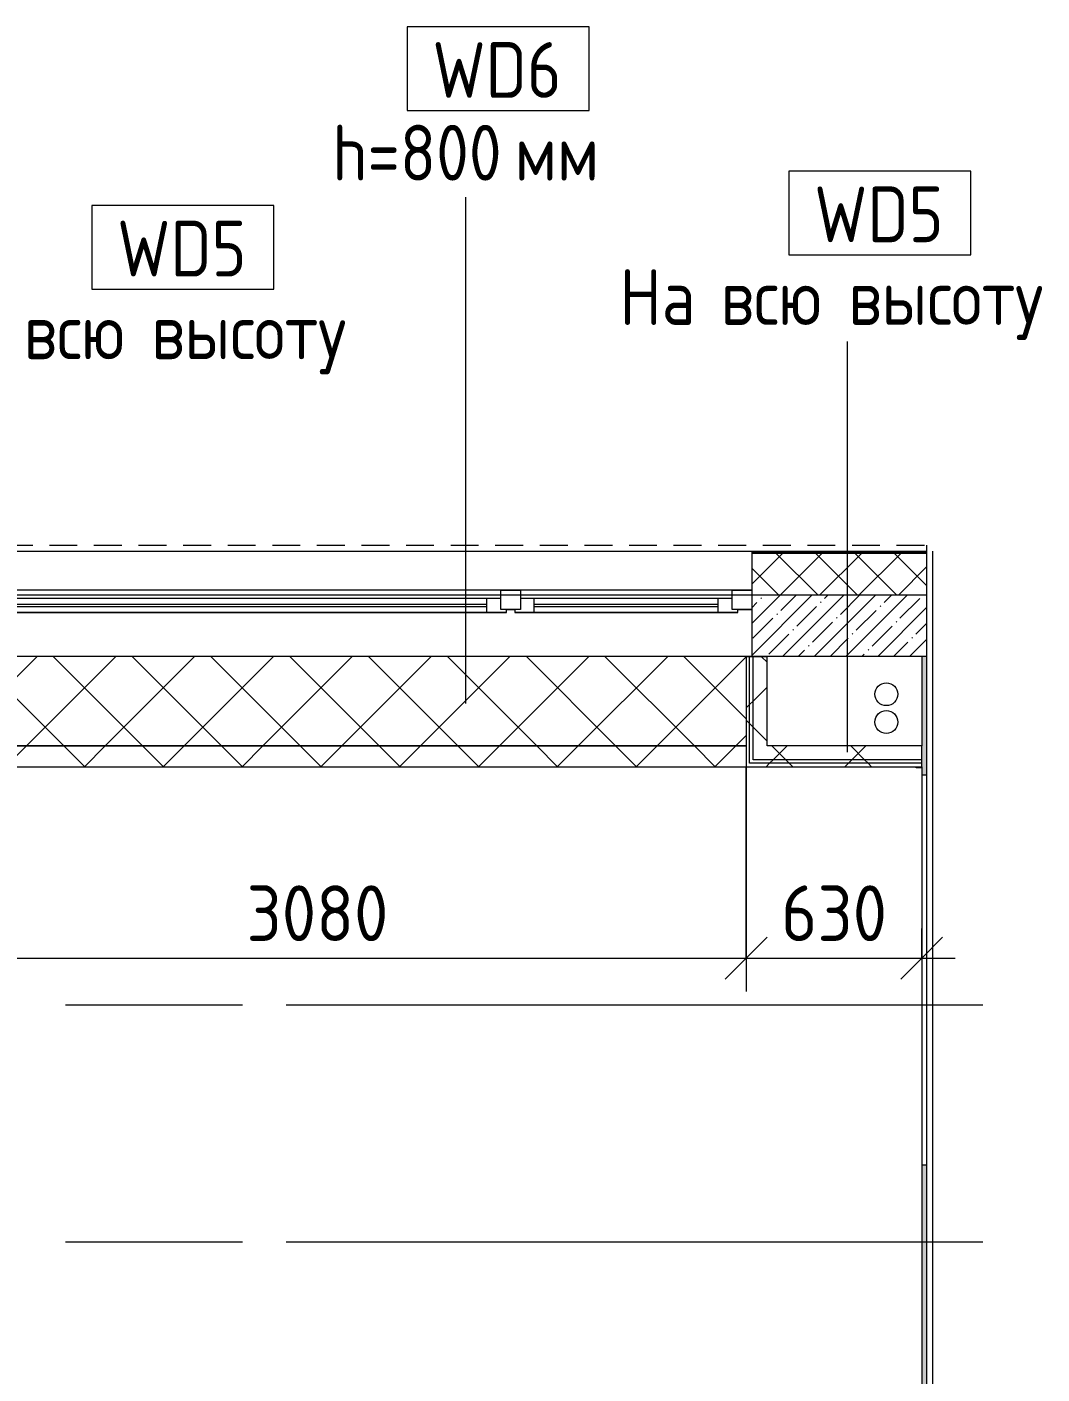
# Model space of a CAD drawing. Header units: millimetres. Extents: x -3129 to 197107, y -8553 to 29000.
# Drawn here: x 35059 to 38702, y 20825 to 25659 of the extents above; entities that cross this region are included whole.
import ezdxf

# ---------------------------------------------------------------- set-up
doc = ezdxf.new("R2010")
doc.units = ezdxf.units.MM
doc.linetypes.add('200_ШТРИХ__ш1_п0_6_', pattern=[160, 100, -60])
doc.linetypes.add('Осевая', pattern=[3175, 635, -476.25, 1587.5, -476.25])
for name, color, linetype, lineweight in [('A-ANNO-DIMS', 7, 'Continuous', 9), ('A-ANNO-DIMS-100', 7, 'Continuous', 9), ('A-DETL', 7, 'Continuous', 9), ('A-DETL-GENF', 7, 'Continuous', 9), ('A-DETL-MBND-1', 7, '200_ШТРИХ__ш1_п0_6_', 9), ('A-GLAZ', 7, 'Continuous', 9), ('A-WALL', 7, 'Continuous', 9), ('A-WALL-1', 7, 'Continuous', 13), ('A-WALL-IDEN', 7, 'Continuous', 9), ('I-WALL', 7, 'Continuous', 9), ('Оси', 7, 'Continuous', 9), ('Оси-2', 7, 'Осевая', 9)]:
    doc.layers.add(name, color=color, linetype=linetype, lineweight=lineweight)
for name, color, linetype, lineweight, true_color in [('A-FLOR-1', 7, 'Continuous', 9, 0xaaaaaa), ('A-WALL-3', 7, 'Continuous', 13, 0x008040), ('A-WALL-4', 7, 'Continuous', 9, 0xff80c0), ('I-WALL-3', 7, 'Continuous', 9, 0x008040)]:
    doc.layers.add(name, color=color, linetype=linetype, lineweight=lineweight, true_color=true_color)
doc.styles.add('GOST Common_1', font='GOST_Common.ttf', dxfattribs={"width": 0.9, "height": 200})
doc.styles.add('ISOCPEUR_1', font='isocpeur.ttf', dxfattribs={"width": 0.9, "height": 200})
doc.dimstyles.new('ISO-2_0_0_9К_Средний_округл2', dxfattribs={"dimscale": 304.8, "dimtxt": 199.196235, "dimasz": 0.492126, "dimexe": 0.393701, "dimexo": 0, "dimgap": 0, "dimtad": 1, "dimdec": 0, "dimrnd": 10, "dimzin": 0, "dimdsep": 46, "dimtxsty": 'ISOCPEUR_1', "dimblk1": 'OBLIQUE', "dimblk2": 'OBLIQUE', "dimsah": 1, "dimcen": 0.09, "dimdle": 0.393701, "dimazin": 0, "dimtfac": 1, "dimtdec": 4, "dimtix": 1, "dimtmove": 0, "dimatfit": 3, "dimfxl": 1, "dimtvp": 1, "dimtolj": 1, "dimtzin": 0, "dimarcsym": 2})
pattern_1 = [(45, (0, 0), (-57.02463, 57.02463), []), (45, (57.025, 0), (-57.02463, 57.02463), [100.806, -20.161, 3.353, -16.808])]
pattern_2 = [(45, (0, 0), (-141.4214, 141.4214), []), (135, (0, 0), (-141.4214, -141.4214), [])]
pattern_3 = [(45, (-372.22, 3488.37), (-141.4214, 141.4214), []), (135, (-372.22, 3488.37), (-141.4214, -141.4214), [])]

# ---------------------------------------------------------------- blocks, each defined once
blk = doc.blocks.new('120_Окно_СКБ_2Ст - 120_Окно_СКБ_2Ст 3100х2500 _мал_створка слева_ 2-22446355-План монтажа стен и перегородок 2 этажа  в осях 1-12')
at = {"layer": 'A-GLAZ'}
for p, q in [((-1550, -127), (-1550, -57)), ((-1550, -57), (-1480, -57)), ((1550, -57), (-1550, -57)), ((-1480, -57), (-1480, -127)), ((650, -87), (-1480, -87)), ((-1480, -87), (-1480, -127)), ((-1430, -137), (-1430, -87)), ((600, -137), (600, -87)), ((650, -127), (650, -57)), ((650, -57), (720, -57)), ((650, -127), (650, -87)), ((720, -57), (720, -127)), ((1480, -87), (720, -87)), ((720, -87), (720, -127)), ((770, -137), (770, -87)), ((1430, -137), (1430, -87)), ((1480, -127), (1480, -57)), ((1480, -57), (1550, -57)), ((1480, -127), (1480, -87)), ((1550, -57), (1550, -127)), ((-1480, -127), (-1550, -127)), ((-1550, -127), (-1500, -127)), ((-1480, -127), (-1500, -127)), ((-1500, -127), (-1500, -137)), ((-1500, -137), (670, -137)), ((670, -137), (-1500, -137)), ((-1430, -107), (600, -107)), ((600, -117), (-1430, -117)), ((720, -127), (650, -127)), ((670, -127), (650, -127)), ((670, -127), (700, -127)), ((670, -137), (670, -127)), ((720, -127), (700, -127)), ((700, -127), (700, -137)), ((700, -137), (1500, -137)), ((1500, -137), (700, -137)), ((770, -107), (1430, -107)), ((1430, -117), (770, -117)), ((1550, -127), (1480, -127)), ((1500, -127), (1480, -127)), ((1500, -127), (1550, -127)), ((1500, -137), (1500, -127))]:
    blk.add_line(p, q, dxfattribs=at)
blk = doc.blocks.new('Зашивка приборов отопления22 - Зашивка приборов отопления-33321747-План монтажа стен и перегородок 2 этажа  в осях 1-12')
at = {"layer": 'A-WALL-4'}
h = blk.add_hatch(dxfattribs=at)
h.set_pattern_fill('FP_94', color=256, style=0, pattern_type=2)
h.set_pattern_definition(pattern_3)
h.paths.add_polyline_path([(36903.3, 26567.4), (37267.8, 26567.4), (37267.8, 26887.4), (34187.8, 26888.4), (34187.8, 26567.4), (36571.7, 26567.4)])
h = blk.add_hatch(dxfattribs=at)
h.set_pattern_fill('FP_94', color=256, style=0, pattern_type=2)
h.set_pattern_definition(pattern_3)
h.paths.add_polyline_path([(35079.5, 26492.4), (37267.8, 26492.4), (37267.8, 26567.4), (34187.8, 26567.4), (34187.8, 26492.4), (34913.7, 26492.4)])
for p, q in [((37287.8, 26888.4), (34187.8, 26888.4)), ((34187.8, 26567.4), (37267.8, 26567.4)), ((37267.8, 26567.4), (34187.8, 26567.4)), ((34187.8, 26492.4), (37267.8, 26492.4))]:
    blk.add_line(p, q, dxfattribs=at)
blk = doc.blocks.new('DET_L_Линия разрыва - М100-30654710-План монтажа стен и перегородок 2 этажа  в осях 1-12')
at = {"layer": 'A-DETL-GENF'}
blk.add_line((24079.7, 0), (12339.9, 0), dxfattribs=at)
blk = doc.blocks.new('DIMBLOCK39-План монтажа стен и перегородок 2 этажа  в осях 1-12')
at = {"layer": 'A-ANNO-DIMS-100'}
for p, q in [((37640, 23004), (37640, 22197.2)), ((37640, 22317.2), (37640, 23004)), ((38270, 22423.3), (38270, 22197.2)), ((38270, 22317.2), (38270, 22423.3)), ((37520, 22317.2), (38390, 22317.2))]:
    blk.add_line(p, q, dxfattribs=at)
at = {"layer": 'A-ANNO-DIMS-100', "lineweight": 20}
for p, q in [((37640, 22317.2), (37715, 22392.2)), ((38270, 22317.2), (38345, 22392.2)), ((37640, 22317.2), (37565, 22242.2)), ((38270, 22317.2), (38195, 22242.2))]:
    blk.add_line(p, q, dxfattribs=at)
at = {"layer": 'A-ANNO-DIMS-100', "color": 0, "insert": (37765.4, 22578.5), "char_height": 200, "width": 455.087, "attachment_point": 1, "line_spacing_factor": 1.149209, "style": 'ISOCPEUR_1'}
blk.add_mtext('630', dxfattribs=at)
blk = doc.blocks.new('_Oblique')
at = {"color": 0, "linetype": 'ByBlock', "lineweight": -2}
blk.add_line((-0.5, -0.5), (0.5, 0.5), dxfattribs=at)
blk = doc.blocks.new('DIMBLOCK41-План монтажа стен и перегородок 2 этажа  в осях 1-12')
at = {"layer": 'A-ANNO-DIMS-100'}
for p, q in [((37640, 23004), (37640, 22197.2)), ((37640, 22317.2), (37640, 23004)), ((34560, 22423.3), (34560, 22197.2)), ((34560, 22317.2), (34560, 22423.3)), ((34560, 22317.2), (37760, 22317.2))]:
    blk.add_line(p, q, dxfattribs=at)
at = {"layer": 'A-ANNO-DIMS-100', "lineweight": 20}
for p, q in [((34560, 22317.2), (34635, 22392.2)), ((37640, 22317.2), (37715, 22392.2)), ((34560, 22317.2), (34485, 22242.2)), ((37640, 22317.2), (37565, 22242.2))]:
    blk.add_line(p, q, dxfattribs=at)
at = {"layer": 'A-ANNO-DIMS-100', "color": 0, "insert": (35847.2, 22578.5), "char_height": 200, "width": 606.782, "attachment_point": 1, "line_spacing_factor": 1.149209, "style": 'ISOCPEUR_1'}
blk.add_mtext('3080', dxfattribs=at)
blk = doc.blocks.new('М_стена2 - Типоразмер-30678229-План монтажа стен и перегородок 2 этажа  в осях 1-12')
at = {"layer": 'A-WALL-IDEN'}
for p, q in [((3.258, 1.523), (-3.273, 1.523)), ((-3.273, 1.523), (-3.273, -1.477)), ((3.258, -1.477), (3.258, 1.523)), ((-3.273, -1.477), (3.258, -1.477))]:
    blk.add_line(p, q, dxfattribs=at)

msp = doc.modelspace()

# ---------------------------------------------------------------- hatches: boundary and pattern name
at = {"layer": 'A-WALL'}
h = msp.add_hatch(dxfattribs=at)
h.set_pattern_fill('FP_12', color=256, style=0, pattern_type=2)
h.set_pattern_definition([(45, (0, 0), (-70.71068, 70.71068), []), (135, (0, 0), (-70.71068, -70.71068), [])])
h.paths.add_polyline_path([(38287.7, 23620), (38287.7, 23770), (37660, 23770), (37660, 23620), (37938.8, 23620)])
h.paths.add_polyline_path([(34560, 23620), (34560, 23770), (33840, 23770), (33840, 23620), (33959.5, 23620)])
at = {"layer": 'I-WALL'}
h = msp.add_hatch(dxfattribs=at)
h.set_pattern_fill('FP_15', color=256, style=0, pattern_type=2)
h.set_pattern_definition(pattern_1)
h.paths.add_polyline_path([(38287.7, 23400), (38287.7, 23620), (37660, 23620), (37660, 23400), (37938.8, 23400)])
h.paths.add_polyline_path([(34560, 23400), (34560, 23620), (33610, 23620), (33610, 23400), (33959.5, 23400)])
h = msp.add_hatch(dxfattribs=at)
h.set_pattern_fill('FP_15', color=256, style=0, pattern_type=2)
h.set_pattern_definition(pattern_1)
h.paths.add_polyline_path([(38270, 11200), (38287.7, 11200), (38287.7, 11459.9), (38270, 11468.7), (38270, 11459.9)])
h.paths.add_polyline_path([(38270, 11751), (38490, 11861), (38490, 11958.7), (38287.7, 12059.9), (38287.7, 12125), (38270, 12125), (38270, 11852.6)])
h.paths.add_polyline_path([(38270, 13525), (38287.7, 13525), (38287.7, 21575), (38270, 21575), (38270, 16930)])
h.paths.add_polyline_path([(38287.7, 22975), (38287.7, 23400), (38270, 23400), (38270, 22975)])
at = {"layer": 'I-WALL-3'}
h = msp.add_hatch(dxfattribs=at)
h.set_pattern_fill('FP_87', color=256, style=0, pattern_type=2)
h.set_pattern_definition(pattern_2)
h.paths.add_polyline_path([(37652.5, 23004), (37652.5, 23399), (37640, 23399), (37640, 23004)])
h = msp.add_hatch(dxfattribs=at)
h.set_pattern_fill('FP_87', color=256, style=0, pattern_type=2)
h.set_pattern_definition(pattern_2)
h.paths.add_polyline_path([(37665, 23016.5), (37665, 23399), (37652.5, 23399), (37652.5, 23016.5)])
h = msp.add_hatch(dxfattribs=at)
h.set_pattern_fill('FP_87', color=256, style=0, pattern_type=2)
h.set_pattern_definition(pattern_2)
h.paths.add_polyline_path([(37665, 23029), (37715, 23029), (37715, 23399), (37665, 23399), (37665, 23208.7)])
h = msp.add_hatch(dxfattribs=at)
h.set_pattern_fill('FP_87', color=256, style=0, pattern_type=2)
h.set_pattern_definition(pattern_2)
h.paths.add_polyline_path([(37715, 23029), (38270, 23029), (38270, 23079), (37715, 23079)])
h = msp.add_hatch(dxfattribs=at)
h.set_pattern_fill('FP_87', color=256, style=0, pattern_type=2)
h.set_pattern_definition(pattern_2)
h.paths.add_polyline_path([(37652.5, 23004), (38270, 23004), (38270, 23016.5), (37652.5, 23016.5)])
h = msp.add_hatch(dxfattribs=at)
h.set_pattern_fill('FP_87', color=256, style=0, pattern_type=2)
h.set_pattern_definition(pattern_2)
h.paths.add_polyline_path([(37938.8, 23016.5), (38270, 23016.5), (38270, 23029), (37665, 23029), (37665, 23016.5), (37715, 23016.5)])

# ---------------------------------------------------------------- linework, layer by layer
at = {"layer": 'A-DETL'}
for centre in [(38143.2, 23264.5), (38143.2, 23164.5)]:
    msp.add_circle(centre, 41, dxfattribs=at)
at = {"layer": 'A-DETL-MBND-1'}
msp.add_line((33860, 23799.7), (38287.7, 23799.7), dxfattribs=at)
at = {"layer": 'A-FLOR-1'}
for p, q in [((38250, 23003), (37640, 23003)), ((38250, 23000), (38250, 23003)), ((38270, 23000), (38250, 23000))]:
    msp.add_line(p, q, dxfattribs=at)
at = {"layer": 'A-WALL'}
for p, q in [((33860, 23778), (38287.7, 23778)), ((37660, 23778), (37660, 23620)), ((37660, 23620), (33840, 23620))]:
    msp.add_line(p, q, dxfattribs=at)
at = {"layer": 'A-WALL-1'}
for p, q in [((38287.7, 23773), (37660, 23773)), ((38287.7, 23770), (37660, 23770)), ((38287.7, 23620), (37660, 23620))]:
    msp.add_line(p, q, dxfattribs=at)
at = {"layer": 'A-WALL-3'}
for p, q in [((37652.5, 23016.5), (37652.5, 23399)), ((37665, 23029), (37665, 23399)), ((38270, 23004), (38270, 23079)), ((38270, 23016.5), (37652.5, 23016.5)), ((38270, 23029), (37665, 23029))]:
    msp.add_line(p, q, dxfattribs=at)
at = {"layer": 'A-WALL-IDEN'}
for p, q in [((36634, 23230.9), (36634, 25048.1)), ((38003.8, 23056.7), (38003.8, 24530))]:
    msp.add_line(p, q, dxfattribs=at)
at = {"layer": 'I-WALL'}
for p, q in [((37660, 23620), (37660, 23400)), ((38287.7, 23400), (33610, 23400)), ((38270, 23400), (38270, 23079)), ((38270, 23004), (38270, 11751)), ((38270, 22975), (38287.7, 22975)), ((38287.7, 21575), (38270, 21575))]:
    msp.add_line(p, q, dxfattribs=at)
at = {"layer": 'I-WALL-3'}
for p, q in [((37640, 23399), (37640, 23004)), ((37715, 23399), (37640, 23399)), ((37715, 23079), (37715, 23399)), ((38270, 23079), (37715, 23079)), ((37640, 23004), (38270, 23004))]:
    msp.add_line(p, q, dxfattribs=at)
at = {"layer": 'Оси'}
for p, q in [((38310, 21277.7), (38310, 23777.7)), ((35990, 22150), (38490, 22150)), ((35990, 21300), (38490, 21300))]:
    msp.add_line(p, q, dxfattribs=at)
at = {"layer": 'Оси-2'}
for p, q in [((272.4, 22150), (35990, 22150)), ((272.4, 21300), (35990, 21300)), ((38310, 593.7), (38310, 21277.7))]:
    msp.add_line(p, q, dxfattribs=at)

# ---------------------------------------------------------------- block references
at = {"layer": 'A-DETL-GENF', "rotation": 90.00000000000031}
msp.add_blockref('DET_L_Линия разрыва - М100-30654710-План монтажа стен и перегородок 2 этажа  в осях 1-12', (38287.7, -280), dxfattribs=at)
at = {"layer": 'A-GLAZ'}
msp.add_blockref('120_Окно_СКБ_2Ст - 120_Окно_СКБ_2Ст 3100х2500 _мал_створка слева_ 2-22446355-План монтажа стен и перегородок 2 этажа  в осях 1-12', (36110, 23695), dxfattribs=at)
at = {"layer": 'A-WALL-4'}
msp.add_blockref('Зашивка приборов отопления22 - Зашивка приборов отопления-33321747-План монтажа стен и перегородок 2 этажа  в осях 1-12', (372.2, -3488.4), dxfattribs=at)
at = {"layer": 'A-WALL-IDEN', "xscale": 99.99999999999993, "yscale": 99.99999999999993, "zscale": 99.99999999999993}
for p in [(36750.6, 25506.5), (38120.4, 24988.5), (35619.3, 24865.6)]:
    msp.add_blockref('М_стена2 - Типоразмер-30678229-План монтажа стен и перегородок 2 этажа  в осях 1-12', p, dxfattribs=at)

# ---------------------------------------------------------------- texts
at = {"layer": 'A-WALL-IDEN', "char_height": 200, "attachment_point": 1, "style": 'GOST Common_1'}
for s, insert, width in [('WD6', (36514.1, 25604.5), 584.43), ('h=800', (36154.7, 25307.6), 793.671), ('мм', (36809.6, 25307.6), 360.759), ('WD5', (37883.9, 25086.5), 584.43), ('WD5', (35382.8, 24963.6), 584.43), ('На', (37185.2, 24789.6), 360.759), ('\\fGOST Common|b0|i0|c204|p34|;\\W.9; ', (37482.9, 24789.6), 79.367), ('\\fGOST Common|b0|i0|c204|p34|;\\W.9; ', (37941.3, 24789.6), 79.367), ('всю', (37548.4, 24789.6), 476.202), ('высоту', (38006.8, 24789.6), 981.265), ('\\fGOST Common|b0|i0|c204|p34|;\\W.9; ', (35440.2, 24666.7), 79.367), ('всю', (35047.3, 24666.7), 476.202), ('высоту', (35505.7, 24666.7), 981.265)]:
    msp.add_mtext(s, dxfattribs=dict(at, insert=insert, width=width))

# ---------------------------------------------------------------- dimensions: what is measured, and where the dimension line sits
at = {"layer": 'A-ANNO-DIMS'}
for base, p1, p2, override, picture, middle in [((37640, 22317.2), (34560, 22423.3), (37640, 23004), {"dimpost": '<>', "dimfxl": 3134.26912}, 'DIMBLOCK41-План монтажа стен и перегородок 2 этажа  в осях 1-12', (36100, 22417.2)), ((38270, 22317.2), (37640, 23004), (38270, 22423.3), {"dimpost": '<>', "dimfxl": 856.821402}, 'DIMBLOCK39-План монтажа стен и перегородок 2 этажа  в осях 1-12', (37955, 22417.2))]:
    dim = msp.add_linear_dim(base=base, p1=p1, p2=p2, dimstyle='ISO-2_0_0_9К_Средний_округл2', override=override, dxfattribs=at)
    dim.commit()
    dim.dimension.update_dxf_attribs({"geometry": picture, "text_midpoint": middle})

doc.saveas('drawing.dxf')
